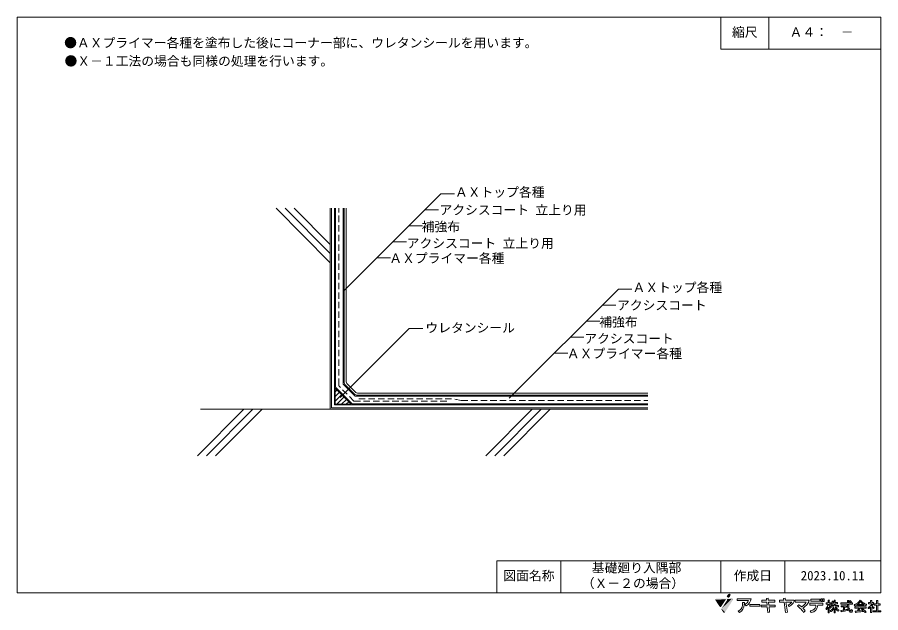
# Model space of a CAD drawing. Units: millimetres on the paper, with parts at other scales. Extents: x -135 to 135, y -94 to 92.
import ezdxf
from ezdxf.enums import TextEntityAlignment as Align

# ---------------------------------------------------------------- set-up
doc = ezdxf.new("R2010")
doc.units = ezdxf.units.MM
doc.linetypes.add('DASHED2', pattern=[3, 2, -1])
for name, color, linetype, lineweight in [('1-1_記号', 5, 'Continuous', 9), ('1-2_ハッチング', 6, 'Continuous', 9), ('1-3_断熱材', 1, 'DASHED2', 9), ('1-4_リベットルーフ', 3, 'Continuous', 9), ('1-5_ＦＬ鋼板・ディスク', 4, 'Continuous', 9), ('1-A_元図・躯体', 7, 'Continuous', 9), ('E-0', 7, 'Continuous', 18), ('F-F', 7, 'Continuous', 9)]:
    doc.layers.add(name, color=color, linetype=linetype, lineweight=lineweight)
doc.layers.add('E-E', color=7, linetype='Continuous')
doc.styles.add('ＭＳ ゴシック', font='')
doc.styles.get('ＭＳ ゴシック').set_extended_font_data('MS Gothic')

msp = doc.modelspace()

# ---------------------------------------------------------------- hatches: boundary and pattern name
at = {"layer": 'F-F'}
for color, points in [(70, [(87.1, -88.72, 0.09), (86.859, -89.336)]), (70, [(87.691, -88.329, 0.2), (87.1, -88.72)]), (70, [(87.92, -88.385, 0.2), (87.691, -88.329)]), (70, [(87.793, -89.262, 0.09), (88.033, -88.646)]), (70, [(88.033, -88.646, 0.15), (87.92, -88.385)]), (5, [(83.566, -89.865, 0.41), (83.259, -90.173)]), (5, [(83.259, -90.173, 0.12), (83.296, -90.316)]), (70, [(86.859, -89.336, 0.15), (87.504, -89.533)]), (70, [(87.504, -89.533, 0.13), (87.793, -89.262)]), (5, [(88.788, -90.172, 0.41), (88.475, -89.865)]), (5, [(88.739, -90.337, 0.17), (88.788, -90.172)]), (5, [(84.643, -92.377, 0.2), (84.862, -92.471)]), (5, [(84.862, -92.471, 0.25), (85.119, -92.331)]), (5, [(85.249, -92.97, 0.16), (85.193, -93.144)]), (5, [(85.193, -93.144, 0.15), (85.246, -93.317)]), (5, [(85.816, -94.181, 0.19), (86.027, -94.266)]), (5, [(86.027, -94.266, 0.26), (86.289, -94.12)])]:
    msp.add_hatch(color=color, dxfattribs=at).paths.add_polyline_path(points)

# ---------------------------------------------------------------- linework, layer by layer
at = {"layer": '1-1_記号'}
for p, q in [((-36.776, 32.272), (-36.776, -30.207)), ((-36.776, -30.207), (62.176, -30.207))]:
    msp.add_line(p, q, dxfattribs=at)
msp.add_lwpolyline([(-35.776, 32.272), (-35.776, -29.207), (62.176, -29.207)], dxfattribs=at)
at = {"layer": '1-2_ハッチング'}
for p, q in [((-35.609, -24.04), (-30.609, -29.04)), ((-35.609, -24.04), (-35.609, -29.04)), ((-35.609, -25.17), (-35.045, -24.605)), ((-35.609, -26.643), (-34.308, -25.342)), ((-35.609, -28.116), (-33.572, -26.078)), ((-35.061, -29.04), (-32.835, -26.815)), ((-35.609, -29.04), (-30.609, -29.04)), ((-33.587, -29.04), (-32.098, -27.551)), ((-32.114, -29.04), (-31.362, -28.288))]:
    msp.add_line(p, q, dxfattribs=at)
at = {"layer": '1-2_ハッチング', "color": 2}
msp.add_line((-30.641, -29.04), (-30.625, -29.025), dxfattribs=at)
at = {"layer": '1-3_断熱材'}
for p, q in [((-34.443, -23.045), (-34.443, 32.272)), ((-29.724, -28.04), (-34.247, -23.517)), ((-29.724, -28.04), (0.218, -28.04)), ((-28.174, -27.374), (1.47, -27.374)), ((3.77, -27.859), (1.47, -27.374)), ((3.908, -27.874), (62.176, -27.874))]:
    msp.add_line(p, q, dxfattribs=at)
for centre, start, end in [((-33.776, -23.045), 180, 225), ((2.19, -28.207), 78.07926, 90), ((3.908, -27.207), 258.07926, 270)]:
    msp.add_arc(centre, 0.667, start, end, dxfattribs=at)
at = {"layer": '1-4_リベットルーフ'}
for p, q in [((-33.109, -22.493), (-33.109, 32.272)), ((-29.533, -26.345), (-32.914, -22.964)), ((-29.062, -26.54), (62.176, -26.54))]:
    msp.add_line(p, q, dxfattribs=at)
msp.add_lwpolyline([(-35.443, 32.272), (-35.443, -23.736), (-30.305, -28.874), (62.176, -28.874)], dxfattribs=at)
for centre, start, end in [((-32.443, -22.493), 180, 225), ((-29.062, -25.874), 225, 270)]:
    msp.add_arc(centre, 0.667, start, end, dxfattribs=at)
at = {"layer": '1-5_ＦＬ鋼板・ディスク'}
for p, q in [((-32.776, -22.355), (-32.776, 32.272)), ((-32.109, -22.079), (-32.109, 32.272)), ((-29.395, -26.012), (-32.581, -22.826)), ((-29.119, -25.345), (-31.914, -22.55)), ((-28.924, -26.207), (62.176, -26.207)), ((-28.648, -25.54), (62.176, -25.54))]:
    msp.add_line(p, q, dxfattribs=at)
for centre, start, end in [((-32.109, -22.355), 180, 225), ((-31.443, -22.079), 180, 225), ((-28.924, -25.54), 225, 270), ((-28.648, -24.874), 225, 270)]:
    msp.add_arc(centre, 0.667, start, end, dxfattribs=at)
at = {"layer": '1-A_元図・躯体'}
for p, q in [((-37.109, 15.233), (-54.061, 32.265)), ((-37.109, 18.068), (-51.239, 32.265)), ((-37.109, 20.903), (-48.417, 32.265)), ((-37.109, 32.272), (-37.109, -30.54)), ((-64.113, -30.54), (-78.652, -45.149)), ((62.176, -30.54), (-77.684, -30.54)), ((-61.291, -30.54), (-75.83, -45.149)), ((-58.469, -30.54), (-73.009, -45.149)), ((26.013, -30.54), (11.474, -45.149)), ((28.835, -30.54), (14.296, -45.149)), ((31.657, -30.54), (17.117, -45.149))]:
    msp.add_line(p, q, dxfattribs=at)
at = {"layer": 'E-0'}
for p, q in [((-32.82, 6.514), (-2.566, 36.768)), ((-2.566, 36.768), (1.677, 36.768)), ((-7.566, 31.768), (-3.323, 31.768)), ((-12.566, 26.768), (-8.323, 26.768)), ((-17.566, 21.768), (-13.323, 21.768)), ((-22.566, 16.768), (-18.323, 16.768)), ((18.813, -27.189), (52.961, 6.959)), ((52.961, 6.959), (57.204, 6.959)), ((47.961, 1.959), (52.204, 1.959)), ((42.961, -3.041), (47.204, -3.041)), ((-34.029, -26.982), (-12.451, -5.405)), ((-12.451, -5.405), (-8.209, -5.405)), ((37.961, -8.041), (42.204, -8.041)), ((32.961, -13.041), (37.204, -13.041))]:
    msp.add_line(p, q, dxfattribs=at)
at = {"layer": 'F-F'}
for p, q in [((-135, 92), (-135, -88)), ((100, 92), (100, 82)), ((15, -88), (15, -78)), ((35, -88), (35, -78)), ((85, -88), (85, -78)), ((105, -88), (105, -78)), ((90.113, -90.473), (93.651, -90.473)), ((91.771, -91.098), (92.37, -91.056)), ((92.932, -92.059), (92.549, -91.613)), ((97.803, -90.345), (97.803, -90.91)), ((99.285, -90.345), (97.803, -90.345)), ((97.803, -90.91), (99.343, -90.91)), ((99.787, -89.75), (99.231, -89.815)), ((99.231, -89.815), (99.285, -90.345)), ((99.343, -90.91), (99.438, -91.849)), ((99.849, -90.345), (99.787, -89.75)), ((101.838, -90.345), (99.849, -90.345)), ((99.907, -90.91), (101.835, -90.91)), ((100.004, -91.849), (99.907, -90.91)), ((101.835, -90.91), (101.838, -90.345)), ((103.322, -90.379), (103.322, -90.944)), ((104.674, -90.379), (103.322, -90.379)), ((103.322, -90.944), (104.759, -90.944)), ((105.139, -89.707), (104.583, -89.772)), ((104.583, -89.772), (104.674, -90.379)), ((104.759, -90.944), (105.247, -94.204)), ((105.241, -90.379), (105.139, -89.707)), ((107.975, -90.379), (105.241, -90.379)), ((105.808, -94.122), (105.327, -90.944)), ((105.327, -90.944), (107.167, -90.944)), ((108.222, -90.926), (111.727, -90.926)), ((108.936, -92.141), (109.345, -91.743)), ((118.547, -91.541), (117.987, -91.541)), ((118.887, -91.541), (119.37, -91.541)), ((120.402, -91.454), (120.402, -91.98)), ((120.731, -91.058), (121.521, -91.058)), ((120.731, -91.454), (120.731, -91.98)), ((120.731, -91.454), (121.521, -91.454)), ((121.521, -91.058), (121.521, -91.454)), ((124.584, -91.541), (122.476, -91.541)), ((124.946, -91.541), (126.142, -91.541)), ((127.745, -91.717), (127.745, -92.024)), ((132.322, -91.454), (131.202, -91.454)), ((132.223, -90.4), (131.839, -90.4)), ((134.056, -91.497), (134.846, -91.497)), ((134.846, -91.497), (134.846, -91.893)), ((90.815, -94.219), (90.433, -93.82)), ((97.589, -91.849), (97.589, -92.414)), ((99.438, -91.849), (97.589, -91.849)), ((97.589, -92.414), (99.496, -92.414)), ((99.496, -92.414), (99.676, -94.187)), ((99.676, -94.187), (100.238, -94.105)), ((102.033, -91.849), (100.004, -91.849)), ((100.063, -92.414), (102.031, -92.414)), ((100.238, -94.105), (100.063, -92.414)), ((102.031, -92.414), (102.033, -91.849)), ((105.247, -94.204), (105.808, -94.122)), ((106.32, -92.316), (106.047, -91.887)), ((111.418, -93.722), (110.885, -94.141)), ((112.787, -91.868), (114.7, -91.868)), ((113.198, -94.182), (112.968, -93.679)), ((115.313, -91.868), (116.935, -91.868)), ((118.569, -92.551), (118.569, -94.263)), ((120.38, -92.376), (119.392, -92.376)), ((120.402, -92.902), (120.402, -94.263)), ((120.764, -92.376), (121.807, -92.376)), ((124.331, -92.156), (122.652, -92.156)), ((122.652, -92.156), (122.652, -92.463)), ((123.333, -92.463), (122.652, -92.463)), ((123.662, -92.477), (124.331, -92.477)), ((124.331, -92.156), (124.331, -92.477)), ((130.434, -92.463), (126.933, -92.463)), ((126.933, -92.463), (126.933, -92.858)), ((128.162, -92.858), (126.933, -92.858)), ((128.557, -92.858), (130.434, -92.858)), ((130.434, -92.463), (130.434, -92.858)), ((131.839, -92.551), (131.839, -94.22)), ((132.662, -93.649), (132.662, -94)), ((133.672, -93.649), (132.662, -93.649)), ((135, -94), (132.662, -94)), ((133.672, -91.893), (132.937, -91.893)), ((133.672, -91.893), (133.672, -93.649)), ((134.056, -91.893), (134.056, -93.649)), ((134.056, -91.893), (134.846, -91.893)), ((134.056, -93.649), (135, -93.649)), ((135, -93.649), (135, -94))]:
    msp.add_line(p, q, dxfattribs=at)
for points in [[(-135, 92), (135, 92), (135, -88), (-135, -88)], [(85, 92), (85, 82), (135, 82)], [(135, -78), (40.118, -78), (15, -78)], [(94.447, -89.913), (90.113, -89.913), (90.113, -90.473)], [(112.613, -90.361), (108.222, -90.361), (108.222, -90.926)], [(116.935, -91.868), (116.938, -91.303), (112.787, -91.303), (112.787, -91.868)], [(113.122, -90.071), (113.122, -90.636), (115.909, -90.636)], [(115.909, -90.636), (115.912, -90.071), (113.122, -90.071)], [(118.547, -91.541), (118.525, -91.629), (118.525, -91.673), (118.492, -91.805), (118.47, -91.849), (118.437, -91.98), (118.415, -92.024), (118.404, -92.068), (118.382, -92.112), (118.371, -92.156), (118.327, -92.244), (118.316, -92.288), (118.251, -92.419), (118.218, -92.463), (118.174, -92.551), (118.141, -92.595), (118.119, -92.639), (117.987, -92.815), (117.943, -92.858), (117.91, -92.902), (117.866, -92.946), (117.866, -92.99), (117.888, -93.034), (117.921, -93.078), (117.943, -93.122), (117.976, -93.166), (117.998, -93.21), (118.031, -93.254), (118.053, -93.298)], [(118.569, -91.146), (117.987, -91.146), (117.987, -91.541)], [(118.876, -90.312), (118.569, -90.312), (118.569, -91.146)], [(118.876, -90.312), (118.942, -90.356), (118.898, -90.4), (118.887, -90.444), (118.887, -91.146)], [(118.887, -91.146), (119.37, -91.146), (119.37, -91.541)], [(118.887, -91.541), (118.887, -92.024), (119.019, -92.112), (119.184, -92.244), (119.403, -92.463), (119.469, -92.551), (119.304, -92.771), (119.26, -92.815), (119.227, -92.858)], [(119.875, -90.663), (119.853, -90.663), (119.842, -90.707), (119.82, -90.751), (119.798, -90.839), (119.776, -90.883), (119.765, -90.927), (119.743, -90.971), (119.732, -91.015), (119.688, -91.102), (119.678, -91.146), (119.612, -91.278), (119.579, -91.322), (119.535, -91.41), (119.403, -91.585), (119.359, -91.629), (119.491, -91.761), (119.524, -91.805), (119.612, -91.893)], [(120.402, -91.454), (119.908, -91.454), (119.842, -91.585), (119.809, -91.629), (119.765, -91.717), (119.634, -91.893), (119.612, -91.893)], [(119.875, -90.663), (120.051, -90.707), (120.204, -90.751), (120.204, -90.795), (120.138, -90.839), (120.128, -90.883), (120.106, -90.927), (120.084, -91.015), (120.062, -91.058)], [(120.72, -90.312), (120.402, -90.312), (120.402, -91.058), (120.062, -91.058)], [(120.72, -90.312), (120.775, -90.356), (120.731, -90.4), (120.731, -91.058)], [(124.573, -91.146), (122.476, -91.146), (122.476, -91.541)], [(124.99, -90.4), (124.573, -90.4), (124.573, -91.146)], [(124.584, -91.541), (124.584, -91.585), (124.595, -91.629), (124.595, -91.849), (124.606, -91.893), (124.606, -92.024), (124.617, -92.068), (124.617, -92.156), (124.628, -92.2), (124.628, -92.244), (124.639, -92.288), (124.639, -92.332), (124.65, -92.376), (124.65, -92.419), (124.672, -92.507), (124.672, -92.551), (124.705, -92.683), (124.705, -92.727), (124.759, -92.946), (124.781, -92.99), (124.814, -93.122), (124.836, -93.166), (124.847, -93.21), (124.913, -93.341), (124.924, -93.385), (124.946, -93.429), (124.979, -93.473), (125.023, -93.561), (125.056, -93.605), (125.078, -93.649), (125.209, -93.824), (125.297, -93.912), (125.352, -93.956), (125.484, -94.044), (125.594, -94.088)], [(124.99, -90.4), (125.012, -90.444), (124.946, -90.532), (124.946, -91.146)], [(124.946, -91.146), (126.142, -91.146), (126.142, -91.541)], [(124.946, -91.541), (124.946, -91.629), (124.957, -91.673), (124.957, -91.761), (124.968, -91.805), (124.968, -91.893), (124.979, -91.937), (124.979, -91.98), (124.99, -92.024), (124.99, -92.112), (125.001, -92.156), (125.001, -92.2), (125.023, -92.288), (125.023, -92.332), (125.034, -92.376), (125.034, -92.419), (125.067, -92.551), (125.067, -92.595), (125.133, -92.858), (125.155, -92.902), (125.176, -92.99), (125.198, -93.034), (125.209, -93.078), (125.341, -93.341), (125.374, -93.385), (125.396, -93.429), (125.429, -93.473), (125.473, -93.517), (125.506, -93.561), (125.561, -93.605), (125.637, -93.649)], [(125.451, -90.488), (125.407, -90.488), (125.352, -90.532), (125.308, -90.575), (125.198, -90.663), (125.155, -90.707), (125.198, -90.751), (125.275, -90.795), (125.341, -90.839), (125.561, -91.015)], [(125.451, -90.488), (125.605, -90.575), (125.659, -90.619), (125.725, -90.663), (125.78, -90.707), (125.824, -90.751), (125.857, -90.795), (125.747, -90.883), (125.703, -90.927), (125.594, -91.015), (125.561, -91.015)], [(128.557, -90.356), (128.491, -90.356), (128.447, -90.444), (128.414, -90.488), (128.392, -90.532), (128.327, -90.619), (128.305, -90.663), (128.206, -90.795), (128.162, -90.839), (128.096, -90.927), (127.92, -91.102), (127.866, -91.146), (127.822, -91.19), (127.712, -91.278), (127.514, -91.41), (127.361, -91.497), (127.185, -91.585), (126.966, -91.673), (126.834, -91.717), (126.724, -91.761), (126.735, -91.805), (126.757, -91.849), (126.768, -91.893), (126.79, -91.937), (126.801, -91.98), (126.823, -92.024), (126.834, -92.068), (126.856, -92.112)], [(127.745, -91.717), (127.712, -91.717), (127.514, -91.849), (127.284, -91.98), (127.086, -92.068), (126.977, -92.112), (126.856, -92.112)], [(129.732, -91.717), (129.666, -91.717), (129.666, -92.024), (127.745, -92.024)], [(128.678, -90.707), (128.7, -90.751), (128.733, -90.795), (128.755, -90.839), (128.985, -91.146), (129.205, -91.366), (129.369, -91.497), (129.567, -91.629), (129.644, -91.673), (127.778, -91.673)], [(128.678, -90.707), (128.645, -90.707), (128.612, -90.751), (128.59, -90.795), (128.557, -90.839), (128.535, -90.883), (128.338, -91.146), (128.294, -91.19), (128.261, -91.234), (127.997, -91.497), (127.778, -91.673)], [(128.557, -90.356), (128.864, -90.4), (128.908, -90.444), (128.864, -90.488), (128.875, -90.532), (129.007, -90.707), (129.095, -90.795), (129.128, -90.839), (129.172, -90.883), (129.227, -90.927), (129.271, -90.971), (129.435, -91.102), (129.633, -91.234), (129.786, -91.322), (129.962, -91.41), (130.182, -91.497), (130.302, -91.541), (130.445, -91.585), (130.599, -91.629), (130.588, -91.673), (130.544, -91.761), (130.533, -91.805), (130.489, -91.893), (130.478, -91.937), (130.434, -92.024), (130.412, -92.024)], [(129.732, -91.717), (129.885, -91.805), (130.061, -91.893), (130.28, -91.98), (130.412, -92.024)], [(132.322, -91.454), (132.3, -91.497), (132.267, -91.541), (132.245, -91.585), (132.179, -91.673), (132.157, -91.717), (132.091, -91.805), (132.047, -91.849), (131.982, -91.937), (131.938, -91.98), (131.905, -92.024), (131.729, -92.2), (131.674, -92.244), (131.63, -92.288), (131.521, -92.376), (131.455, -92.419), (131.4, -92.463), (131.202, -92.595), (131.125, -92.639), (131.06, -92.683), (131.104, -92.771), (131.114, -92.815), (131.202, -92.99)], [(131.839, -90.4), (131.839, -91.102), (131.202, -91.102), (131.202, -91.454)], [(132.223, -90.4), (132.179, -90.444), (132.168, -90.488), (132.168, -91.058), (132.19, -91.102)], [(132.618, -91.058), (132.838, -91.278), (132.794, -91.322), (132.728, -91.366), (132.662, -91.497), (132.629, -91.541), (132.585, -91.629), (132.552, -91.673), (132.53, -91.717), (132.432, -91.849), (132.41, -91.893), (132.245, -92.112), (132.201, -92.156), (132.168, -92.2), (132.256, -92.244), (132.377, -92.288), (132.574, -92.376), (132.662, -92.419), (132.816, -92.507), (132.882, -92.551), (132.904, -92.595), (132.75, -92.902), (132.706, -92.902)], [(132.618, -91.058), (132.585, -91.058), (132.563, -91.102), (132.19, -91.102)], [(133.672, -91.497), (132.937, -91.497), (132.937, -91.893)], [(134.1, -90.488), (133.672, -90.488), (133.672, -91.497)], [(134.1, -90.488), (134.122, -90.532), (134.078, -90.575), (134.056, -90.619), (134.056, -91.497)], [(118.569, -92.551), (118.536, -92.551), (118.492, -92.639), (118.481, -92.683), (118.415, -92.815), (118.382, -92.858), (118.338, -92.946), (118.273, -93.034), (118.251, -93.078), (118.152, -93.21), (118.108, -93.254), (118.075, -93.298), (118.053, -93.298)], [(118.942, -92.463), (118.887, -92.463), (118.887, -94.263), (118.569, -94.263)], [(118.942, -92.463), (118.986, -92.507), (119.118, -92.683), (119.14, -92.727), (119.173, -92.771), (119.195, -92.815), (119.227, -92.858)], [(120.38, -92.376), (120.358, -92.419), (120.325, -92.463), (120.303, -92.507), (120.204, -92.639), (120.182, -92.683), (120.149, -92.727), (120.106, -92.771), (120.007, -92.902), (119.919, -92.99), (119.886, -93.034), (119.71, -93.21), (119.656, -93.254), (119.612, -93.298), (119.557, -93.341), (119.513, -93.385), (119.458, -93.429), (119.392, -93.473), (119.227, -93.605), (119.293, -93.737), (119.326, -93.78), (119.392, -93.912)], [(120.402, -91.98), (119.392, -91.98), (119.392, -92.376)], [(120.402, -92.902), (120.38, -92.902), (120.347, -92.946), (120.325, -92.99), (120.292, -93.034), (120.27, -93.078), (120.106, -93.298), (120.062, -93.341), (120.029, -93.385), (119.765, -93.649), (119.491, -93.868), (119.425, -93.912), (119.392, -93.912)], [(120.775, -92.902), (120.731, -92.902), (120.731, -94.263), (120.402, -94.263)], [(120.731, -91.98), (121.807, -91.98), (121.807, -92.376)], [(120.764, -92.376), (120.786, -92.419), (120.984, -92.683), (121.028, -92.727), (121.06, -92.771), (121.148, -92.858), (121.203, -92.902), (121.247, -92.946), (121.521, -93.166), (121.851, -93.385), (121.928, -93.429), (121.884, -93.517), (121.851, -93.561), (121.741, -93.78), (121.686, -93.78)], [(120.775, -92.902), (120.874, -93.034), (120.918, -93.078), (120.951, -93.122), (120.995, -93.166), (121.028, -93.21), (121.203, -93.385), (121.258, -93.429), (121.302, -93.473), (121.412, -93.561), (121.456, -93.605), (121.51, -93.649), (121.576, -93.693), (121.686, -93.78)], [(123.333, -92.463), (123.333, -93.429), (123.069, -93.473), (122.696, -93.517), (122.498, -93.561), (122.542, -93.737), (122.542, -93.78), (122.586, -93.956), (122.619, -94)], [(124.573, -93.254), (124.584, -93.298), (124.584, -93.341), (124.606, -93.429), (124.606, -93.473), (124.617, -93.517), (124.54, -93.561), (124.123, -93.649), (123.684, -93.737), (123.223, -93.824), (122.981, -93.868), (122.729, -93.912), (122.674, -93.956), (122.652, -94), (122.619, -94)], [(123.662, -92.463), (123.662, -92.477), (123.662, -93.341)], [(124.573, -93.254), (124.452, -93.254), (124.211, -93.298), (123.947, -93.341), (123.662, -93.341)], [(125.89, -93.298), (125.978, -93.341), (126.175, -93.429), (126.175, -93.473), (126.153, -93.561), (126.153, -93.605), (126.131, -93.693), (126.131, -93.737), (126.109, -93.824), (126.109, -93.868), (126.098, -93.912), (126.055, -94), (126.022, -94.044), (125.967, -94.088), (125.594, -94.088)], [(125.89, -93.298), (125.813, -93.298), (125.813, -93.385), (125.802, -93.429), (125.802, -93.473), (125.791, -93.517), (125.791, -93.561), (125.769, -93.605), (125.736, -93.649), (125.637, -93.649)], [(128.162, -92.858), (128.129, -92.902), (128.041, -93.078), (128.008, -93.122), (127.92, -93.298), (127.888, -93.341), (127.8, -93.517), (127.767, -93.561), (127.701, -93.693), (127.075, -93.737), (126.998, -93.78), (127.009, -93.824), (127.031, -93.868), (127.097, -94.132), (127.13, -94.176)], [(129.764, -93.868), (129.589, -93.868), (129.194, -93.912), (128.788, -93.956), (127.602, -94.088), (127.24, -94.132), (127.174, -94.176), (127.13, -94.176)], [(128.557, -92.858), (128.513, -92.946), (128.48, -92.99), (128.458, -93.034), (128.425, -93.078), (128.381, -93.166), (128.349, -93.21), (128.327, -93.254), (128.294, -93.298), (128.25, -93.385), (128.217, -93.429), (128.195, -93.473), (128.162, -93.517), (128.118, -93.605), (128.085, -93.649)], [(129.314, -92.99), (129.271, -92.99), (129.007, -93.166), (129.051, -93.21), (129.38, -93.473), (129.424, -93.517), (129.479, -93.561), (129.238, -93.605), (128.645, -93.649), (128.085, -93.649)], [(129.314, -92.99), (129.424, -93.078), (129.49, -93.122), (129.71, -93.298), (129.753, -93.341), (129.863, -93.429), (129.907, -93.473), (129.962, -93.517), (130.05, -93.605), (130.105, -93.649), (130.236, -93.78), (130.269, -93.824), (130.313, -93.868), (130.379, -93.956), (130.401, -94), (130.324, -94.044), (130.193, -94.132), (130.116, -94.176), (130.05, -94.176)], [(129.764, -93.868), (129.808, -93.912), (129.863, -93.956), (129.896, -94), (129.94, -94.044), (129.973, -94.088), (130.017, -94.132), (130.05, -94.176)], [(131.839, -92.551), (131.817, -92.551), (131.773, -92.595), (131.554, -92.771), (131.488, -92.815), (131.433, -92.858), (131.301, -92.946), (131.224, -92.99), (131.202, -92.99)], [(132.19, -92.551), (132.168, -92.551), (132.168, -94.22), (131.839, -94.22)], [(132.19, -92.551), (132.267, -92.595), (132.53, -92.771), (132.64, -92.858), (132.706, -92.902)]]:
    msp.add_lwpolyline(points, dxfattribs=at)
for points in [[(97.191, -92.232), (97.193, -91.667), (94.061, -91.667), (94.061, -92.232)], [(116.269, -89.871), (116.269, -90.702), (116.689, -90.702), (116.689, -89.871)], [(116.854, -89.871), (116.854, -90.702), (117.274, -90.702), (117.274, -89.871)]]:
    msp.add_lwpolyline(points, close=True, dxfattribs=at)
for centre, radius, start, end in [((88.248, -91.237), 4.127, 321.70219, 2.51808), ((87.92, -91.573), 3.881, 355.59126, 7.04088), ((91.903, -89.887), 1.843, 290.51409, 341.45837), ((91.824, -89.669), 2.635, 294.8858, 354.69747), ((104.806, -89.292), 2.876, 295.56538, 324.94095), ((104.909, -89.377), 3.26, 295.64126, 325.26891), ((104.741, -89.43), 3.37, 327.63749, 343.65418), ((103.434, -100.195), 10.314, 48.70056, 55.02812), ((108.582, -89.337), 3.524, 298.08031, 333.1921), ((107.056, -87.951), 6.144, 318.37205, 332.10657), ((111.108, -90.197), 1.514, 335.50113, 353.79682), ((89.438, -91.682), 2.358, 294.95827, 355.39657), ((89.831, -91.921), 2.5, 293.16671, 311.4624), ((103.133, -99.803), 9.611, 45.98543, 52.85886), ((99.938, -102.448), 13.741, 37.19387, 44.0673), ((107, -87.437), 6.536, 304.1408, 315.32696), ((103.277, -99.935), 10.242, 37.35157, 43.80171), ((112.644, -91.198), 2.502, 277.43741, 318.2533), ((113.035, -91.909), 2.278, 274.09817, 1.03795), ((113.136, -92.087), 1.58, 330.51445, 7.9511)]:
    msp.add_arc(centre, radius, start, end, dxfattribs=at)
at = {"layer": 'F-F', "color": 70}
for points in [[(87.1, -88.72), (86.859, -89.336), (88.033, -88.646), (87.793, -89.262)], [(87.691, -88.329), (87.1, -88.72), (87.92, -88.385), (88.033, -88.646)], [(86.859, -89.336), (87.504, -89.533), (87.793, -89.262)]]:
    msp.add_solid(points, dxfattribs=at)
at = {"layer": 'F-F', "color": 5}
for points in [[(88.475, -89.865), (83.259, -90.173), (86.737, -90.056)], [(88.475, -89.865), (83.566, -89.865), (83.259, -90.173)], [(83.259, -90.173), (86.587, -90.091), (86.737, -90.056)], [(83.259, -90.173), (85.119, -92.331), (86.587, -90.091)], [(83.259, -90.173), (84.862, -92.471), (85.119, -92.331)], [(83.259, -90.173), (84.643, -92.377), (84.862, -92.471)], [(83.259, -90.173), (83.296, -90.316), (84.643, -92.377)], [(88.475, -89.865), (86.913, -90.403), (85.249, -92.97)], [(85.249, -92.97), (88.788, -90.172), (88.475, -89.865)], [(85.249, -92.97), (88.739, -90.337), (88.788, -90.172)], [(85.249, -92.97), (86.289, -94.12), (88.739, -90.337)], [(88.475, -89.865), (86.737, -90.056), (86.878, -90.118)], [(88.475, -89.865), (86.878, -90.118), (86.943, -90.185)], [(88.475, -89.865), (86.948, -90.346), (86.913, -90.403)], [(88.475, -89.865), (86.943, -90.185), (86.948, -90.346)], [(85.249, -92.97), (85.193, -93.144), (85.246, -93.317)], [(85.249, -92.97), (85.246, -93.317), (85.816, -94.181)], [(85.249, -92.97), (86.027, -94.266), (86.289, -94.12)], [(85.249, -92.97), (85.816, -94.181), (86.027, -94.266)]]:
    msp.add_solid(points, dxfattribs=at)

# ---------------------------------------------------------------- texts
at = {"layer": 'E-0', "style": 'ＭＳ ゴシック'}
for s, p in [('●ＡＸプライマー各種を塗布した後にコーナー部に、ウレタンシールを用います。', (-120.341, 81.665)), ('●Ｘ－１工法の場合も同様の処理を行います。', (-120.226, 75.955)), ('ＡＸトップ各種', (1.869, 34.952)), ('アクシスコート 立上り用', (-2.983, 29.381)), ('補強布', (-8.554, 24.17)), ('アクシスコート 立上り用', (-13.227, 18.958)), ('ＡＸプライマー各種', (-18.678, 14.285)), ('ＡＸトップ各種', (57.397, 5.143)), ('アクシスコート', (52.544, -0.428)), ('補強布', (46.973, -5.64)), ('ウレタンシール', (-7.385, -7.478)), ('アクシスコート', (42.301, -10.851)), ('ＡＸプライマー各種', (36.849, -15.524)), ('（Ｘ－２の場合）', (41.528, -87.381))]:
    msp.add_text(s, height=2.933, dxfattribs=at).set_placement(p, align=Align.BOTTOM_LEFT)
at = {"layer": 'E-E', "style": 'ＭＳ ゴシック'}
for s, p in [('縮尺', (88.5, 85)), ('Ａ４：\u3000－', (106.5, 85)), ('図面名称', (17, -85)), ('基礎廻り入隅部', (44.651, -82.555)), ('作成日', (89, -85)), ('2023.10.11', (110, -85))]:
    msp.add_text(s, height=2.933, dxfattribs=at).set_placement(p, align=Align.BOTTOM_LEFT)

doc.saveas('drawing.dxf')
